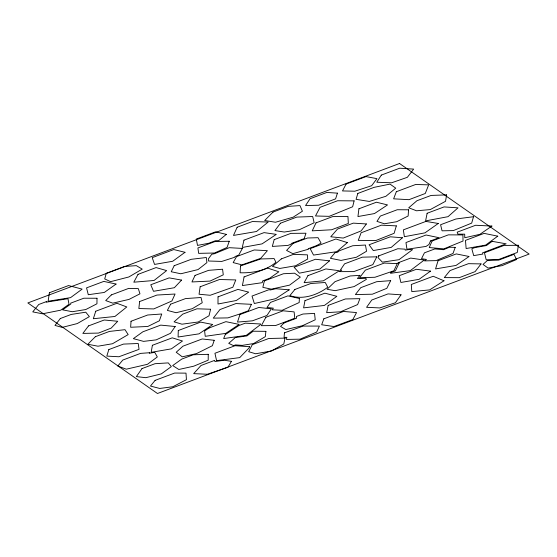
<?xml version="1.0" encoding="UTF-8"?>
<svg xmlns="http://www.w3.org/2000/svg" width="557" height="557" viewBox="0 0 557 557"><rect width="100%" height="100%" fill="white"/><g stroke="black" fill="none" stroke-linecap="round" stroke-linejoin="round"><path stroke-width="0.84" d="M218.031 296.853L217.989 304.004L236.272 300.515L248.701 292.133L237.95 289.382L218.031 296.853M97.002 298.253L96.953 303.774L85.799 309.539L72.285 311.718L62.6 309.859L70.836 303.976L70.676 303.147L83.829 298.218L97.002 298.253M208.248 354.322L208.193 360.191L193.683 366.207L178.818 369.486L172.691 365.573L181.756 359.091L193.251 354.781L208.248 354.322M178.282 330.524L178.094 337.027L199.023 333.845L212.739 324.494L200.666 322.12L178.282 330.524M299.367 298.461L299.179 302.542L282.169 310.298L272.234 309.817L273.334 308.16L266.991 307.478L270.472 302.402L287.872 295.878L299.367 298.461M240.506 265.891L240.095 272.77C252.586 273.16 266.309 270.716 275.924 262.256L274.114 258.587L260.739 258.963L240.506 265.891M131.027 321.25L130.644 327.265L147.821 326.465L159.386 320.783L161.739 314.002L147.675 315.004L131.027 321.25M408.56 209.801L408.142 215.998L396.716 221.714L384.4 223.775L376.964 221.387L380.34 216.081L397.259 209.731L408.56 209.801M284.439 332.828L284.077 337.403L286.855 337.34L286.43 339.436L300.07 339.171L316.675 332.076L319.405 326.075L303.147 326.075L284.439 332.828M139.605 301.56L138.853 308.536L153.76 308.926L171.904 300.975L175.065 294.026L156.942 295.057L139.605 301.56M265.898 331.345L265.313 336.651L253.574 343.558L242.253 345.375L235.5 344.915L233.543 345.653L228.725 343.356L235.305 337.549L246.939 335.913L253.17 331.213L265.898 331.345M358.917 208.791L357.949 216.548L374.478 213.568L387.519 204.927L376.435 202.219L358.917 208.791M200.144 286.771L199.051 294.235L210.198 295.273L232.847 287.224L235.799 279.927L219.493 279.51L200.144 286.771M46.349 301.636L46.266 302.166L67.954 298.684L69.012 304.268L60.748 310.172L42.513 313.807L32.759 311.885L38.746 304.484L46.349 301.636M49.399 292.738L48.125 301.246L70.565 297.64L82.13 289.118L68.518 285.567L49.399 292.738M518.393 245.268L517.3 252.46L498.968 259.374L486.198 259.799L484.451 252.774L504.008 245.435L518.393 245.268M446.61 194.88L445.544 201.279L430.283 209.578L416.539 210.79L408.727 207.789L416.914 200.75L431.097 195.43L446.61 194.88M149.408 352.734L149.318 353.27L154.749 352.337L157.318 356.953L147.452 364.306L126.279 369.187L117.812 366.046L122.791 360.052L140.524 353.396L149.408 352.734M152.388 345.284L151.191 352.33L171.333 348.863L182.487 341.023L172.252 337.834L152.388 345.284M304.978 300.641L303.6 307.875L324.404 305.438L336.853 296.317L324.898 293.17L304.978 300.641M244.07 276.92L242.413 285.56L262.25 282.671L262.653 280.916L269.637 278.298L278.862 271.788L267.652 268.077L244.07 276.92M427.128 213.268L425.597 220.892L448.03 216.673L458.028 207.838L444.061 206.919L427.128 213.268M284.996 338.113L283.798 343.989L271.558 350.973L255.635 353.772L248.694 351.704L252.272 344.679L268.787 338.482L284.996 338.113M328.164 305.417L326.674 312.665L340.522 311.781L357.615 304.609L359.913 298.656L345.375 298.963L328.164 305.417M243.966 240.158L242.26 247.475L262.068 243.875L276.293 234.372L264.053 232.624L243.966 240.158M264.345 280.909L262.848 287.356L271.301 289.146L289.598 285.121L300.341 277.121L294.576 273.202L283.492 273.731L264.345 280.909M210.616 309.246L208.993 315.784L198.236 321.988L181.965 324.195L174.083 321.855L182.731 314.141L196.99 308.794L210.616 309.246M354.12 200.875L352.644 206.765L329.187 216.346L315.499 215.97L320.031 207.329L337.591 200.743L354.12 200.875M274.176 239.635L272.317 246.417L287.976 245.414L290.838 244.265L291.729 243.305L304.171 238.633L305.967 233.23L290.872 233.376L274.176 239.635M106.29 273.299L104.716 278.911L110.551 281.675L128.855 276.968L142.223 269.122L136.333 265.647L124.552 266.448L106.29 273.299M473.506 216.722L471.688 223.099L453.335 230.591L442.056 230.821L440.587 224.736L455.884 218.998L473.506 216.722M396.34 225.877L394.119 233.313L375.669 240.589L358.262 240.359L361.11 232.77L381.392 225.167L396.34 225.877M357.831 193.439L356.062 199.336L369.319 201.439L385.931 196.259L395.742 188.155L390.004 184.109L374.067 187.354L357.831 193.439M438.046 260.753L435.553 268.927L456.044 265.424L469.105 256.498L456.28 253.915L438.046 260.753M108.831 349.58L106.805 356.097L118.92 356.759L139.048 349.343L138.233 343.495L123.452 344.094L108.831 349.58M95.734 311.224L93.346 318.722L114.937 316.473L126.801 306.949L116.921 303.273L95.734 311.224M239.928 314.545L237.498 322.092L252.37 320.839L266.956 315.478L271.35 308.836L258.789 307.471L239.928 314.545M337.431 193.147L335.586 198.877L318.625 205.241L305.542 205.547L310.054 198.731L326.806 192.45L337.431 193.147M214.215 340.292L212.384 345.695L196.614 353.563L182.257 356.835L176.207 352.254L182.954 346.182L202.184 338.969L214.215 340.292M229.247 241.258L227.04 247.475L214.473 253.017L198.64 253.358L197.923 247.942L215.155 241.48L229.247 241.258M455.201 247.385L453.036 253.435L436.068 260.62L424.545 260.885L426.439 259.444L421.503 258.72L424.434 252.829L434.85 248.923L443.442 249.71L449.506 247.224L455.201 247.385M323.826 318.827L321.681 324.766L333.942 326.541L352.839 319.579L356.536 312.561L343.502 311.447L323.826 318.827M396.319 191.733L393.625 198.828L408.991 199.678L425.276 193.481L428.674 184.854L415.64 184.485L396.319 191.733M225.453 334.061L223.663 338.559L246.229 335.384L260.244 324.808L260.683 323.993L245.233 323.171L238.849 325.567L226.309 333.942L225.453 334.061M430.491 240.93L428.96 244.481L426.042 246.424L406.958 249.237L405.949 242.56L426.091 235.005L439.083 237.707L430.491 240.93M432.086 240.965L429.252 247.545L443.859 248.882L463.027 241.035L462.909 234.922L448.357 234.859L432.086 240.965M237.185 227.228L233.467 235.43L256.505 231.51L268.202 222.041L252.342 221.54L237.185 227.228M397.252 263.628L393.89 270.772L374.952 277.261L359.543 277.748L365.35 270.152L384.226 263.071L397.252 263.628M399.188 262.904L395.442 270.855L390.499 272.547L390.548 273.285L410.307 270.611L424.218 260.056L410.655 258.072L397.907 262.855L399.188 262.904M195.047 275.423L191.956 281.953L210.003 281.097L223.273 274.845L222.584 269.226L208.603 270.34L195.047 275.423M251.416 304.317L248.366 310.75L239.176 314.197L227.869 317.894L213.268 318.144L219.938 309.574L235.973 303.558L251.416 304.317M316.021 222.849L312.24 230.842L331.624 229.763L348.341 223.448L347.944 216.45L332.64 216.61L316.021 222.849M174.195 265.703L171.229 271.746L180.823 273.772L198.041 269.574L206.912 262.639L206.313 257.522L191.232 259.311L174.195 265.703M390.687 280.644L386.816 288.331L372.327 294.207L355.394 294.556L360.748 287.677L376.629 281.717L390.687 280.644M376.804 256.819L372.842 264.631L353.765 271.607L339.408 271.628L341.768 270.145L340.418 269.964L344.567 263.837L362.301 257.181L376.804 256.819M378.781 256.039L378.008 257.564L382.339 262.152L399 259.687L412.584 249.627L409.757 249.452L405.231 250.121L405.085 249.167L397.816 248.721L378.28 256.053L378.781 256.039M249.654 346.719L248.986 348.028L239.726 357.615L216.576 360.637L214.939 353.263L235.04 345.723L249.654 346.719M346.113 184.061L342.492 190.933L354.851 191.211L371.658 185.711L376.943 178.644L366.012 176.597L346.113 184.061M170.651 304.164L167.358 310.395L176.089 312.728L192.249 308.71L202.247 302.723L201.049 297.508L185.53 298.587L170.651 304.164M138.011 274.364L133.805 282.197L154.038 280.484L166.64 270.598L156.092 267.583L138.011 274.364M265.884 317.274L261.344 325.685L275.604 325.532L294.764 318.256L294.124 311.899L283.123 310.799L265.884 317.274M242.386 248.429L238.702 255.155L235.04 256.526L234.601 257.299L221.797 261.421L208.562 261.01L208.325 258.956L211.778 254.229L214.348 253.755L229.226 247.684L242.386 248.429M307.958 275.645L304.129 282.657L323.366 280.825L339.394 270.751L325.859 268.927L307.958 275.645M236.572 256.589L233.174 262.591L241.919 264.86L260.662 258.371L267.388 250.671L254.236 249.961L236.572 256.589M231.447 361.326L227.924 367.251L207.329 374.255L193.683 373.636L201 365.496L214.626 360.386L214.877 361.5L224.339 360.261L231.447 361.326M381.315 175.093L376.783 182.23L391.592 182.793L407.348 177.321L413.642 169.112L399.696 168.2L381.315 175.093M175.197 326.52L170.491 333.309L156.141 339.874L143.56 341.371L133.353 338.642L142.85 331.812L160.715 325.114L175.197 326.52M141.979 368.595L136.368 376.602L145.809 377.688L161.307 373.893L171.333 366.597L168.27 362.892L155.034 363.7L141.979 368.595M401.033 294.813L395.407 302.75L379.783 307.93L366.569 307.318L371.777 300.007L388.034 293.908L401.033 294.813M280.436 223.225L274.928 230.584L284.321 232.039L299.478 229.672L314.155 222.779L312.679 216.513L296.797 217.091L280.436 223.225M88.507 325.908L82.854 333.413L98.478 333.079L111.177 328.108L117.729 321.271L104.25 319.997L88.507 325.908M366.381 223.949L361.11 230.925L343.251 238.062L330.761 236.774L337.514 229.052L353.298 223.134L366.381 223.949M359.871 275.353L357.434 278.542L365.852 278.27L366.367 279.412L354.078 286.59L335.133 290.677L327.077 289.271L334.987 281.675L350.179 275.973L359.871 275.353M60.302 318.527L54.99 325.42L62.161 327.398L77.27 323.568L89.371 316.627L85.764 312.192L71.199 314.44L60.302 318.527M481.06 263.914L475.121 271.621L459.288 277.671L444.305 277.609L450.007 270.591L468.458 263.67L481.06 263.914M294.862 289.487L289.863 295.621C302.66 300.105 317.399 295.092 327.753 287.231L325.246 282.49L310.813 283.506L294.862 289.487M155.111 380.375L150.474 386.043L159.699 388.452L172.816 386.753L186.435 379.686L185.996 373.134L174.613 373.058L155.111 380.375M335.196 252.537L330.35 258.274L341.016 260.418L356.383 257.25L366.562 251.242L365.448 245.045L352.713 245.748L339.317 250.768L337.695 252.175L335.196 252.537M293.079 243.43L286.583 250.434L292.864 253.672L308.411 249.216L308.167 248.756L316.696 245.553L321.09 243.117L318.04 237.686L307.534 238.006L293.079 243.43M181.554 280.094L174.355 287.718L153.509 291.304L150.773 284.766L169.147 277.873L181.554 280.094M111.337 294.904L105.719 300.571L112.744 303.154L129.036 299.401L139.96 293.824L138.317 288.617L128.688 288.394L111.337 294.904M273.014 212.085L264.672 220.495L275.478 222.25L293.177 217.174L302.416 211.221L299.972 205.596L288.254 206.368L273.014 212.085M284 322.976L280.561 326.444L285.818 329.556L302.409 325.72L315.227 319.795L314.545 313.403L302.987 314.023L296.421 316.487L296.596 318.193L284 322.976M95.358 336.7L87.832 344.261L97.983 346.203L112.507 343.739L128.166 334.597L124.998 329.681L109.416 331.422L95.358 336.7M487.403 260.481L483.03 264.422L488.064 268.084L502.149 265.626L516.485 259.534L514.048 254.319L498.71 260.105L487.403 260.481M347.352 242.608L336.853 251.667L313.535 255.071L310.165 248.638L335.892 238.988L347.352 242.608M402.419 237.769L391.223 247.399L373.301 250.566L369.075 244.774L390.332 236.802L402.419 237.769M329.5 260.843L319.892 269.052L299.367 273.174L294.117 267.256L315.443 259.256L329.5 260.843M281.327 258.894L272.464 266.399L279.795 268.446L295.635 265.759L307.687 259.054L307.422 254.848L293.302 254.403L281.327 258.894M226.316 234.379L218.623 240.687L215.448 240.735L208.708 243.263L197.505 245.414L196.294 239.064L215.58 231.83L226.316 234.379M497.763 236.168L485.641 245.087L466.132 248.54L465.464 240.38L484.144 233.376L497.763 236.168M492.165 241.327L486.407 245.56L474.822 247.614L471.814 248.742L473.694 255.635L482.856 254.055L482.557 252.85L506.153 243.827L492.165 241.327M185.008 252.3L172.712 261.261L154.561 264.422L152.214 257.654L173.798 249.557L185.008 252.3M430.505 271.134L419.038 279.342L400.894 282.462L399.223 275.715L416.351 269.289L430.505 271.134M116.058 284.07L104.305 292.453L88.285 294.709L86.551 287.872L103.811 281.396L116.058 284.07M438.268 223.475L424.97 232.847L404.354 236.704L403.352 229.867L425.917 221.407L438.268 223.475M491.894 226.072L479.869 234.344L464.761 237.735L464.691 234.17L457.938 234.142L457.2 232.172L475.601 225.265L491.894 226.072M209.035 327.989L204.607 331.004L205.241 336.31L225.71 333.392L239.169 324.411L225.905 321.661L209.035 327.989M289.194 289.814L275.715 298.67L254.34 303.516L252.015 296.059L268.989 289.689L270.298 289.967L275.903 288.735L289.194 289.814M443.985 280.777L429.607 289.905L411.804 291.61L411.282 284.488L433.207 276.265L443.985 280.777M399.536 163.5L27.85 302.931L157.464 393.5L529.15 254.069L399.536 163.5"/></g></svg>
